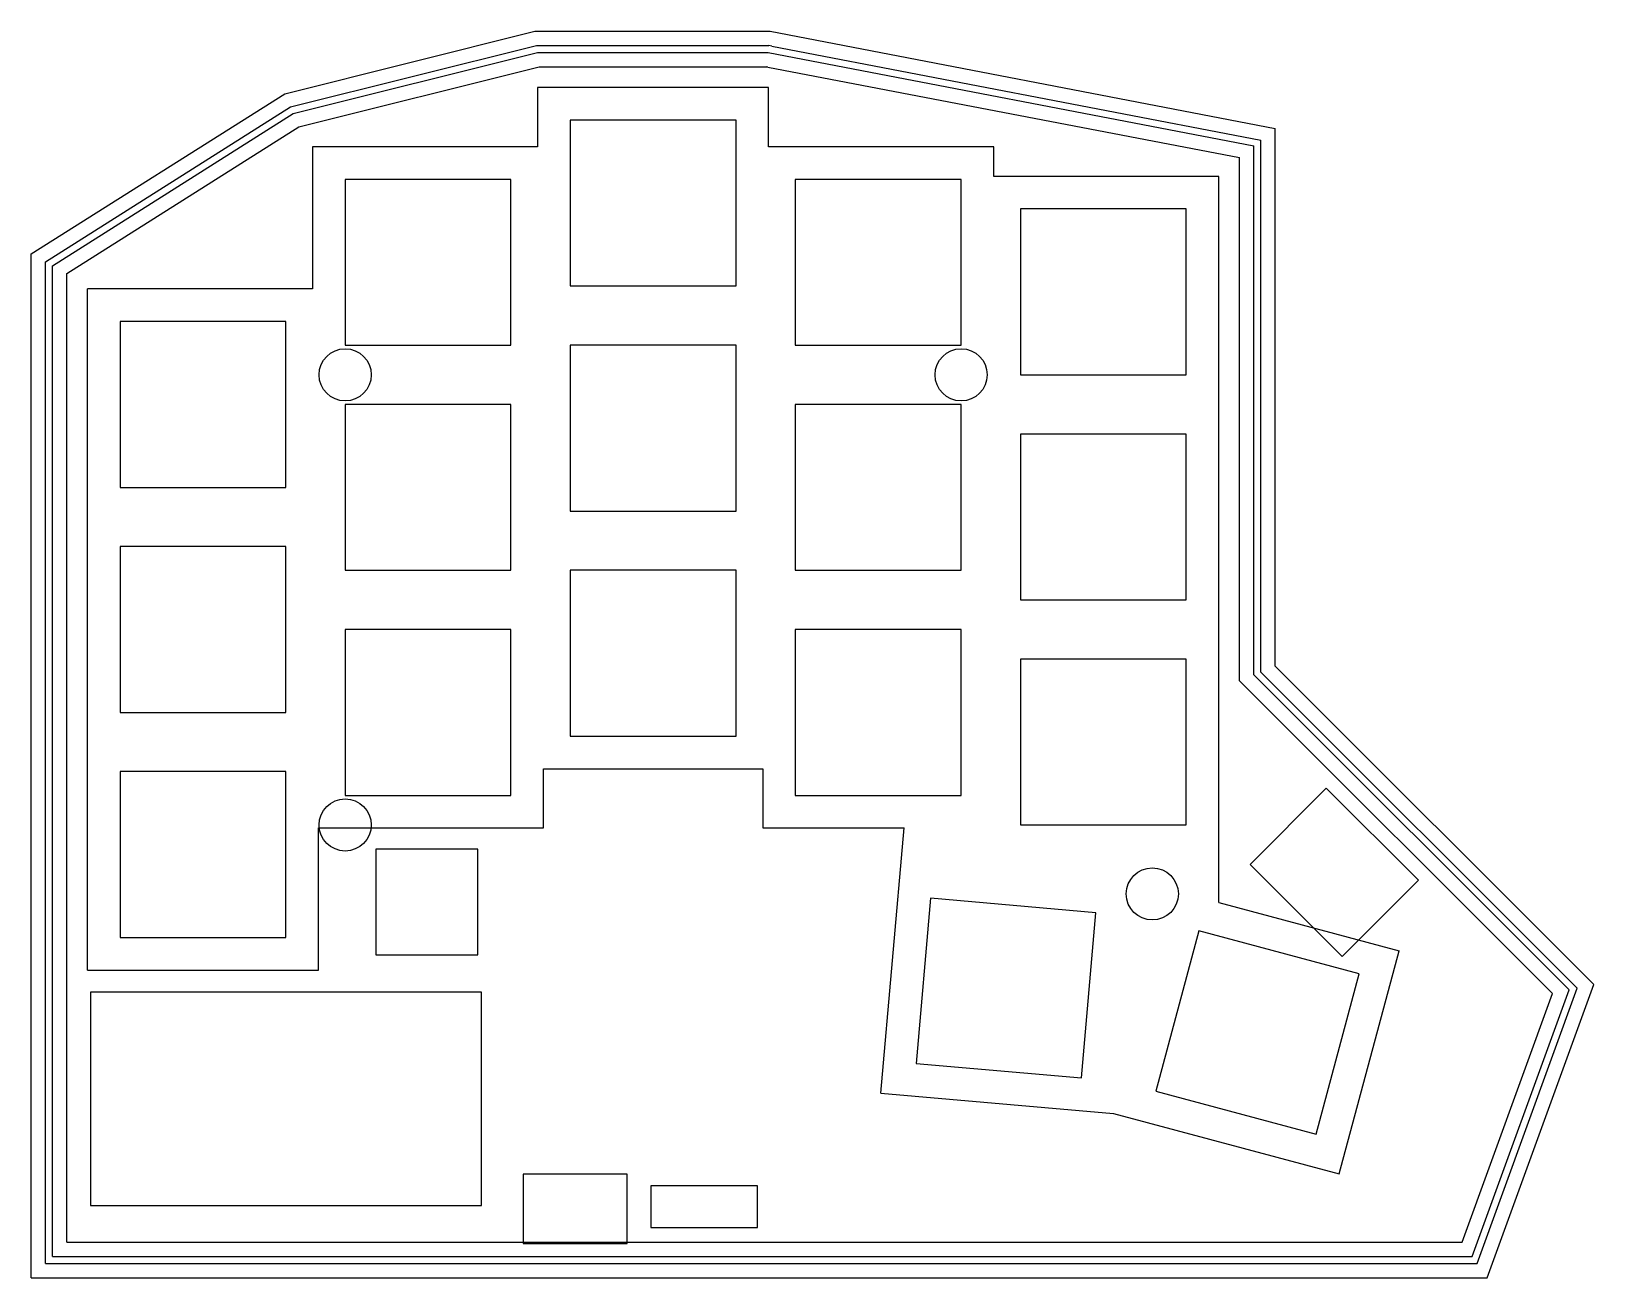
# Model space of a CAD drawing. Header units: millimetres. Extents: x 86 to 217, y -136 to -30.
import ezdxf

# ---------------------------------------------------------------- set-up
doc = ezdxf.new("R2010")
doc.units = ezdxf.units.MM

msp = doc.modelspace()

# ---------------------------------------------------------------- linework, layer by layer
for p, q in [((106.91, -35.78), (128.01, -30.5)), ((128.01, -30.5), (147.88, -30.5)), ((147.88, -30.5), (190.5, -38.7)), ((107.38, -36.89), (128.16, -31.7)), ((107.62, -37.45), (128.23, -32.3)), ((128.16, -31.7), (147.77, -31.7)), ((128.23, -32.3), (147.71, -32.3)), ((147.71, -32.3), (188.7, -40.18)), ((148.03, -31.75), (147.77, -31.7)), ((148.03, -31.75), (189.3, -39.69)), ((108.1, -38.57), (128.38, -33.5)), ((128.38, -33.5), (147.6, -33.5)), ((147.69, -33.52), (147.6, -33.5)), ((147.69, -33.52), (187.5, -41.17)), ((147.75, -35.25), (128.25, -35.25)), ((128.25, -35.25), (128.25, -40.25)), ((147.75, -40.25), (147.75, -35.25)), ((85.5, -49.3), (106.91, -35.78)), ((86.7, -49.96), (107.38, -36.89)), ((87.3, -50.29), (107.62, -37.45)), ((145, -38), (131, -38)), ((131, -38), (131, -52)), ((145, -52), (145, -38)), ((88.5, -50.95), (108.1, -38.57)), ((190.5, -84.09), (190.5, -38.7)), ((128.25, -40.25), (109.25, -40.25)), ((109.25, -40.25), (109.25, -52.25)), ((166.75, -40.25), (147.75, -40.25)), ((166.75, -42.75), (166.75, -40.25)), ((188.7, -84.84), (188.7, -40.18)), ((189.3, -84.59), (189.3, -39.69)), ((187.5, -85.34), (187.5, -41.17)), ((126, -43), (112, -43)), ((112, -43), (112, -57)), ((126, -57), (126, -43)), ((164, -43), (150, -43)), ((150, -43), (150, -57)), ((164, -57), (164, -43)), ((185.75, -42.75), (166.75, -42.75)), ((185.75, -104.04), (185.75, -42.75)), ((183, -45.5), (169, -45.5)), ((169, -45.5), (169, -59.5)), ((183, -59.5), (183, -45.5)), ((85.5, -135.72), (85.5, -49.3)), ((86.7, -134.52), (86.7, -49.96)), ((87.3, -133.92), (87.3, -50.29)), ((88.5, -132.72), (88.5, -50.95)), ((90.25, -109.75), (90.25, -52.25)), ((109.25, -52.25), (90.25, -52.25)), ((131, -52), (145, -52)), ((107, -55), (93, -55)), ((93, -55), (93, -69)), ((107, -69), (107, -55)), ((112, -57), (126, -57)), ((145, -57), (131, -57)), ((131, -57), (131, -71)), ((145, -71), (145, -57)), ((150, -57), (164, -57)), ((169, -59.5), (183, -59.5)), ((126, -62), (112, -62)), ((112, -62), (112, -76)), ((126, -76), (126, -62)), ((164, -62), (150, -62)), ((150, -62), (150, -76)), ((164, -76), (164, -62)), ((183, -64.5), (169, -64.5)), ((169, -64.5), (169, -78.5)), ((183, -78.5), (183, -64.5)), ((93, -69), (107, -69)), ((131, -71), (145, -71)), ((107, -74), (93, -74)), ((93, -74), (93, -88)), ((107, -88), (107, -74)), ((112, -76), (126, -76)), ((145, -76), (131, -76)), ((131, -76), (131, -90)), ((145, -90), (145, -76)), ((150, -76), (164, -76)), ((169, -78.5), (183, -78.5)), ((126, -81), (112, -81)), ((112, -81), (112, -95)), ((126, -95), (126, -81)), ((164, -81), (150, -81)), ((150, -81), (150, -95)), ((164, -95), (164, -81)), ((183, -83.5), (169, -83.5)), ((169, -83.5), (169, -97.5)), ((183, -97.5), (183, -83.5)), ((190.5, -84.09), (217.41, -110.96)), ((187.5, -85.34), (213.93, -111.73)), ((188.7, -84.84), (215.32, -111.42)), ((189.3, -84.59), (216.02, -111.27)), ((93, -88), (107, -88)), ((131, -90), (145, -90)), ((107, -93), (93, -93)), ((93, -93), (93, -107)), ((107, -107), (107, -93)), ((128.75, -97.75), (128.75, -92.75)), ((128.75, -92.75), (147.25, -92.75)), ((147.25, -92.75), (147.25, -97.75)), ((194.83, -94.39), (188.39, -100.83)), ((202.61, -102.17), (194.83, -94.39)), ((112, -95), (126, -95)), ((150, -95), (164, -95)), ((169, -97.5), (183, -97.5)), ((109.75, -109.75), (109.75, -97.75)), ((109.75, -97.75), (128.75, -97.75)), ((147.25, -97.75), (159.18, -97.75)), ((157.22, -120.13), (159.18, -97.75)), ((123.2, -99.55), (114.6, -99.55)), ((114.6, -99.55), (114.6, -108.45)), ((123.2, -108.45), (123.2, -99.55)), ((188.39, -100.83), (196.17, -108.61)), ((196.17, -108.61), (202.61, -102.17)), ((161.42, -103.69), (160.2, -117.63)), ((175.37, -104.91), (161.42, -103.69)), ((185.75, -104.04), (200.97, -108.12)), ((174.15, -118.85), (175.37, -104.91)), ((184.07, -106.44), (180.45, -119.97)), ((197.6, -110.07), (184.07, -106.44)), ((93, -107), (107, -107)), ((195.92, -126.96), (200.97, -108.12)), ((114.6, -108.45), (123.2, -108.45)), ((90.25, -109.75), (109.75, -109.75)), ((193.97, -123.59), (197.6, -110.07)), ((123.5, -111.61), (90.5, -111.61)), ((90.5, -111.61), (90.5, -129.61)), ((123.5, -129.61), (123.5, -111.61)), ((206.29, -132.72), (213.93, -111.73)), ((207.14, -133.92), (215.32, -111.42)), ((207.56, -134.52), (216.02, -111.27)), ((208.4, -135.72), (217.41, -110.96)), ((160.2, -117.63), (174.15, -118.85)), ((180.45, -119.97), (193.97, -123.59)), ((157.22, -120.13), (176.87, -121.85)), ((176.87, -121.85), (195.92, -126.96)), ((127.03, -126.99), (127.03, -132.84)), ((135.82, -126.99), (127.03, -126.99)), ((135.82, -132.84), (135.82, -126.99)), ((146.82, -127.97), (137.82, -127.97)), ((137.82, -127.97), (137.82, -131.47)), ((146.82, -131.47), (146.82, -127.97)), ((90.5, -129.61), (123.5, -129.61)), ((137.82, -131.47), (146.82, -131.47)), ((88.5, -132.72), (206.29, -132.72)), ((127.03, -132.84), (135.82, -132.84)), ((86.7, -134.52), (207.56, -134.52)), ((87.3, -133.92), (207.14, -133.92)), ((85.5, -135.72), (208.4, -135.72))]:
    msp.add_line(p, q)
for centre in [(112, -59.5), (164, -59.5), (112, -97.5), (180.14, -103.32)]:
    msp.add_circle(centre, 2.2)

doc.saveas('drawing.dxf')
